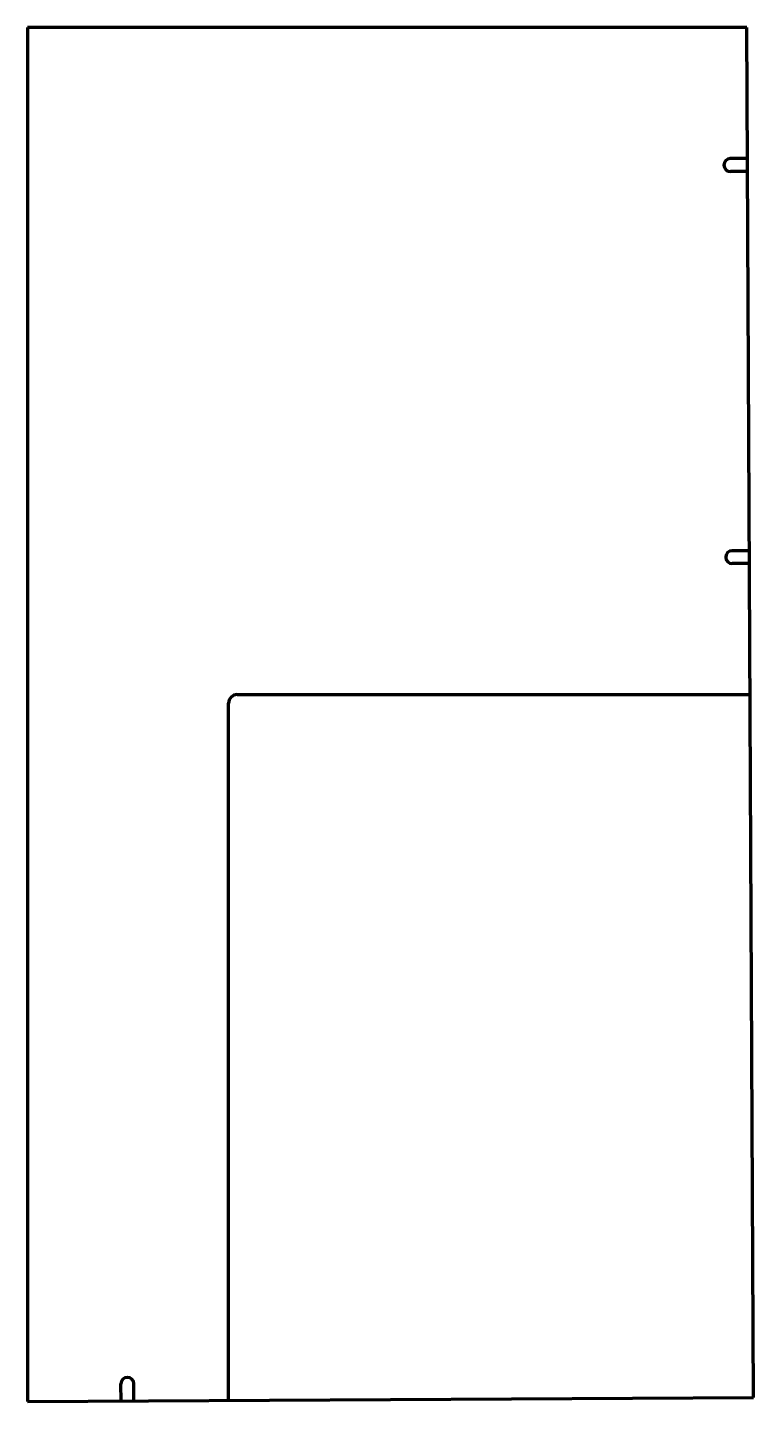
# Model space of a CAD drawing. Header units: inches. Extents: x 0 to 42.2, y 0 to 79.9.
import ezdxf

# ---------------------------------------------------------------- set-up
doc = ezdxf.new("R2010")
doc.units = ezdxf.units.IN
doc.header["$MEASUREMENT"] = 0
doc.layers.add('1', color=7, linetype='Continuous')

msp = doc.modelspace()

# ---------------------------------------------------------------- linework, layer by layer
at = {"color": 7, "lineweight": 90}
for p, q in [((0, 79.938), (0, 0)), ((41.812, 79.938), (0, 79.938)), ((42.198, 0.226), (41.812, 79.938)), ((0, 0), (42.198, 0.226))]:
    msp.add_line(p, q, dxfattribs=at)
at = {"layer": '1', "color": 7, "lineweight": 90}
for p, q in [((41.849, 72.312), (40.849, 72.308)), ((41.853, 71.563), (40.853, 71.558)), ((41.96, 49.5), (40.96, 49.495)), ((41.963, 48.75), (40.963, 48.745)), ((12.188, 41.125), (42, 41.125)), ((11.688, 0.062), (11.688, 40.625)), ((5.438, 0.029), (5.432, 1.029)), ((6.187, 0.033), (6.182, 1.033))]:
    msp.add_line(p, q, dxfattribs=at)
for centre, radius, start, end in [((40.851, 71.933), 0.375, 90.27679, 270.27679), ((40.961, 49.12), 0.375, 90.27679, 270.27679), ((12.188, 40.625), 0.5, 90, 180), ((5.807, 1.031), 0.375, 0.30639, 180.30639)]:
    msp.add_arc(centre, radius, start, end, dxfattribs=at)

doc.saveas('drawing.dxf')
